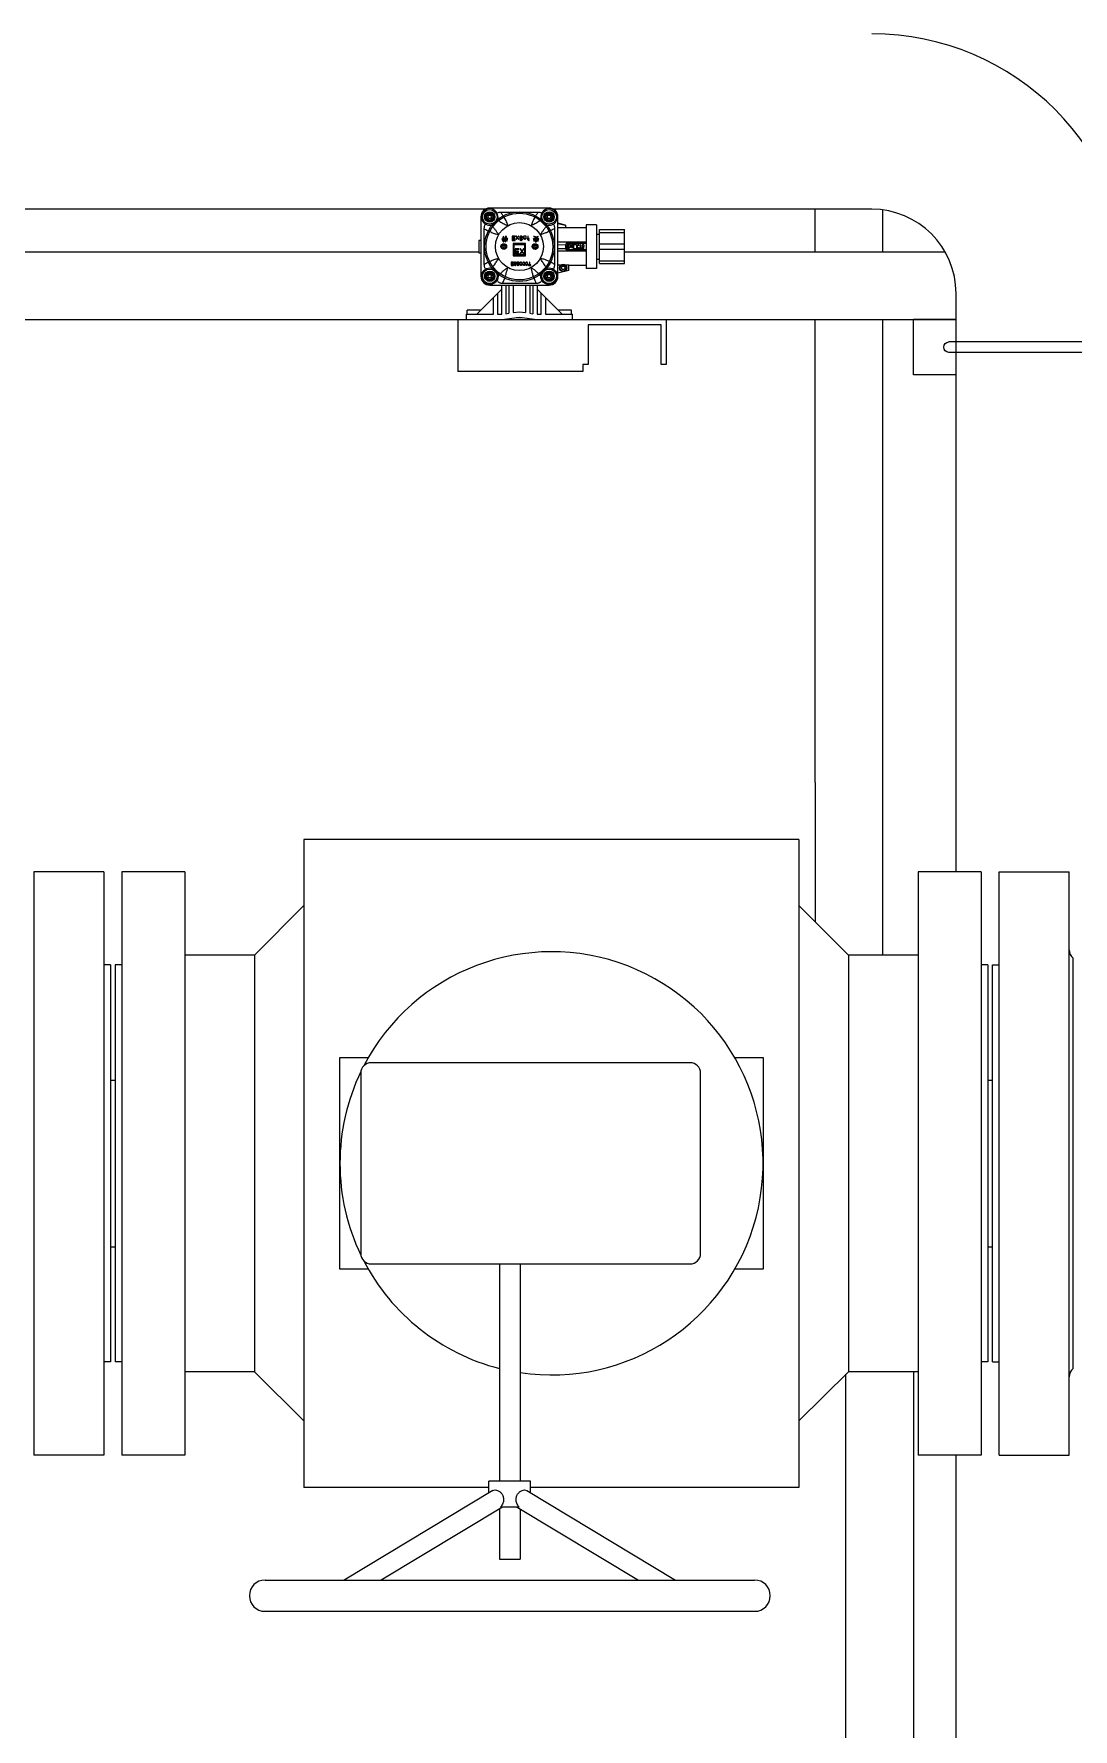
# Model space of a CAD drawing. Header units: millimetres. Extents: x 18255 to 228708, y -2217 to 146640.
# Drawn here: x 95868 to 96865, y 90165 to 91792 of the extents above; entities that cross this region are included whole.
import ezdxf

# ---------------------------------------------------------------- set-up
doc = ezdxf.new("R2010")
doc.units = ezdxf.units.MM
doc.layers.get('0').update_dxf_attribs({"color": 8})
doc.layers.add('设备', color=8, linetype='Continuous')

# ---------------------------------------------------------------- blocks, each defined once
blk = doc.blocks.new('卡座')
at = {"color": 7, "linetype": 'Continuous'}
for p, q in [((322793, 186765.2), (322740, 186765.2)), ((322793, 186765.2), (322793, 186724.3)), ((322761.5, 186731.2), (322761.5, 186549.2)), ((322771.5, 186731.2), (322771.5, 186549.2)), ((322740, 186556), (322740, 186515.2)), ((322793, 186556), (322793, 186515.2))]:
    blk.add_line(p, q, dxfattribs=at)
for centre, start, end in [((322766.5, 186731.2), 0, 180), ((322766.5, 186549.2), 180, 0)]:
    blk.add_arc(centre, 5, start, end, dxfattribs=at)

msp = doc.modelspace()

# ---------------------------------------------------------------- linework, layer by layer
at = {"layer": '设备'}
for p, q in [((96301, 91624.2), (95802.3, 91624.2)), ((96296.7, 91616.8), (96296.7, 91559.8)), ((96303.5, 91616.8), (96304.3, 91618.4)), ((96304.3, 91615.3), (96303.5, 91616.8)), ((96304.3, 91618.4), (96306.1, 91618.4)), ((96306.1, 91615.3), (96304.3, 91615.3)), ((96362.2, 91625.3), (96305.2, 91625.3)), ((96306.1, 91618.4), (96307, 91616.8)), ((96307, 91616.8), (96306.1, 91615.3)), ((96351.6, 91621.1), (96315.8, 91621.1)), ((96360.5, 91616.8), (96361.3, 91618.4)), ((96361.3, 91615.3), (96360.5, 91616.8)), ((96361.3, 91618.4), (96363.1, 91618.4)), ((96363.1, 91615.3), (96361.3, 91615.3)), ((96363.1, 91618.4), (96364, 91616.8)), ((96364, 91616.8), (96363.1, 91615.3)), ((96672, 91624.2), (96366.4, 91624.2)), ((96370.7, 91559.8), (96370.7, 91616.8)), ((96617.7, 91583.3), (96617.7, 91624.2)), ((96682.7, 91583.3), (96682.7, 91623.5)), ((96299.7, 91605.7), (96299.7, 91571.2)), ((96318.1, 91598.2), (96318, 91598.1)), ((96318, 91598.1), (96318.1, 91596.1)), ((96318.5, 91598), (96318.1, 91598.2)), ((96318.6, 91595.9), (96318.5, 91598)), ((96319.7, 91596.9), (96319.6, 91596.6)), ((96319.8, 91597.3), (96319.7, 91597.1)), ((96319.7, 91597.1), (96319.7, 91596.9)), ((96320, 91597.3), (96319.8, 91597.3)), ((96320.2, 91597.7), (96320, 91597.6)), ((96320, 91597.6), (96320, 91597.5)), ((96320, 91597.5), (96320.7, 91597.5)), ((96320.1, 91597.1), (96320, 91597.3)), ((96320.3, 91596.9), (96320.1, 91597.1)), ((96320.1, 91596.5), (96320.3, 91596.9)), ((96320.5, 91598), (96320.2, 91597.7)), ((96320.6, 91598.1), (96320.5, 91598)), ((96320.7, 91598.2), (96320.6, 91598.1)), ((96321.2, 91598), (96320.7, 91598.2)), ((96320.7, 91597.5), (96320.8, 91597.4)), ((96320.8, 91597.4), (96320.8, 91596)), ((96321.3, 91597.7), (96321.2, 91598)), ((96321.3, 91596), (96321.3, 91597.7)), ((96326.7, 91598.3), (96326.7, 91594.3)), ((96329.7, 91598.3), (96326.7, 91598.3)), ((96327.2, 91596.5), (96327.2, 91597.8)), ((96327.2, 91597.8), (96329.7, 91597.8)), ((96329.7, 91597.8), (96329.7, 91598.3)), ((96330.4, 91598.3), (96331.5, 91597)), ((96330.9, 91598.3), (96330.4, 91598.3)), ((96331.5, 91597), (96330.4, 91595.6)), ((96331.8, 91597.2), (96330.9, 91598.3)), ((96332.7, 91598.3), (96331.8, 91597.2)), ((96332, 91597), (96333.2, 91598.3)), ((96333.2, 91595.6), (96332, 91597)), ((96333.2, 91598.3), (96332.7, 91598.3)), ((96334, 91597.6), (96333.9, 91597.2)), ((96333.9, 91597.2), (96334.4, 91597.2)), ((96334.2, 91598), (96334, 91597.6)), ((96334.6, 91598.2), (96334.2, 91598)), ((96334.4, 91597.2), (96334.5, 91597.5)), ((96334.5, 91597.5), (96334.7, 91597.7)), ((96335, 91598.3), (96334.6, 91598.2)), ((96334.7, 91597.7), (96335, 91597.8)), ((96335.7, 91598.3), (96335, 91598.3)), ((96335, 91597.8), (96335.7, 91597.8)), ((96336.1, 91598.2), (96335.7, 91598.3)), ((96335.7, 91597.8), (96336, 91597.7)), ((96336, 91597.7), (96336.3, 91597.6)), ((96336.5, 91598.1), (96336.1, 91598.2)), ((96336.3, 91597.6), (96336.5, 91597.3)), ((96336.5, 91597.1), (96336.3, 91596.8)), ((96336.8, 91597.7), (96336.5, 91598.1)), ((96336.5, 91597.3), (96336.5, 91597.1)), ((96337, 91597.4), (96336.8, 91597.7)), ((96336.8, 91596.6), (96337, 91597)), ((96337, 91597), (96337, 91597.4)), ((96337.7, 91597.9), (96337.6, 91597.6)), ((96337.6, 91597.6), (96337.6, 91597.3)), ((96337.6, 91597.3), (96337.8, 91597)), ((96338, 91598.2), (96337.7, 91597.9)), ((96337.8, 91597), (96338, 91596.8)), ((96338.1, 91598.2), (96338, 91598.2)), ((96338.5, 91598.3), (96338.1, 91598.2)), ((96339, 91598.3), (96338.5, 91598.3)), ((96339.4, 91598.2), (96339, 91598.3)), ((96339.6, 91598.1), (96339.4, 91598.2)), ((96339.7, 91597.9), (96339.6, 91598.1)), ((96339.8, 91598.2), (96339.7, 91597.9)), ((96339.9, 91598.3), (96339.8, 91598.2)), ((96340.3, 91598.3), (96339.9, 91598.3)), ((96340.1, 91597.7), (96340.2, 91598.1)), ((96340.1, 91596.3), (96340.1, 91597.7)), ((96340.2, 91598.1), (96340.3, 91598.3)), ((96341.8, 91598.3), (96341.8, 91596)), ((96342.2, 91598.3), (96341.8, 91598.3)), ((96342.2, 91596), (96342.2, 91598.3)), ((96347.4, 91598.1), (96347.3, 91598)), ((96347.3, 91598), (96347.5, 91598)), ((96348.3, 91598), (96347.4, 91598.1)), ((96347.5, 91598), (96347.9, 91597.9)), ((96347.9, 91597.9), (96348.4, 91597.6)), ((96349, 91597.8), (96348.3, 91598)), ((96348.4, 91597.6), (96348.9, 91597.4)), ((96349.4, 91597), (96348.6, 91596.7)), ((96348.9, 91597.4), (96349.4, 91597)), ((96349.5, 91597.5), (96349, 91597.8)), ((96349.9, 91597.2), (96349.5, 91597.5)), ((96350.8, 91597.7), (96349.9, 91597.2)), ((96350.2, 91596.8), (96351.1, 91597.2)), ((96351.4, 91598), (96350.8, 91597.7)), ((96351.1, 91597.2), (96351.4, 91597.4)), ((96351.5, 91598), (96351.4, 91598)), ((96351.4, 91597.4), (96351.6, 91597.6)), ((96351.6, 91598), (96351.5, 91598)), ((96351.6, 91597.6), (96351.6, 91598)), ((96367.7, 91571.2), (96367.7, 91605.7)), ((96378.1, 91608.8), (96370.7, 91610.7)), ((96370.7, 91610.6), (96378.1, 91608.8)), ((96378.1, 91606.3), (96370.7, 91606.3)), ((96378.1, 91608.8), (96378.1, 91606.3)), ((96397.7, 91606.3), (96378.1, 91606.3)), ((96397.7, 91609.3), (96397.7, 91567.3)), ((96407.7, 91609.3), (96397.7, 91609.3)), ((96407.7, 91609.3), (96407.7, 91567.3)), ((96407.7, 91600.3), (96410.7, 91600.3)), ((96410.7, 91572), (96410.7, 91604.6)), ((96410.7, 91604.6), (96434.7, 91604.6)), ((96410.7, 91602), (96434.7, 91602)), ((96434.7, 91572), (96434.7, 91604.6)), ((95843.5, 91583.3), (96294.7, 91583.3)), ((96294.7, 91594.3), (96294.7, 91582.3)), ((96296.7, 91594.3), (96294.7, 91594.3)), ((96294.7, 91582.3), (96296.7, 91582.3)), ((96317.4, 91596.6), (96317, 91596.1)), ((96317, 91596.1), (96318.1, 91595.8)), ((96317.1, 91595.7), (96317, 91595.6)), ((96317, 91595.6), (96317.4, 91594.2)), ((96317.6, 91594.6), (96317.1, 91595.7)), ((96318.1, 91596.1), (96317.4, 91596.6)), ((96317.4, 91594.2), (96317.5, 91593.5)), ((96317.5, 91593.5), (96317.9, 91593.7)), ((96317.5, 91588.3), (96318.1, 91589.4)), ((96318.1, 91587.3), (96317.5, 91588.3)), ((96318.1, 91594.6), (96317.6, 91594.6)), ((96317.8, 91593.9), (96317.6, 91594.4)), ((96317.6, 91594.4), (96318.1, 91594.4)), ((96317.9, 91593.8), (96317.8, 91593.9)), ((96317.9, 91593.7), (96317.9, 91593.8)), ((96318.1, 91595.8), (96318.1, 91594.6)), ((96318.1, 91594.4), (96318.1, 91592.8)), ((96318.1, 91592.8), (96318.8, 91593)), ((96318.1, 91589.4), (96319.3, 91589.4)), ((96319.3, 91587.3), (96318.1, 91587.3)), ((96319.2, 91595.4), (96318.6, 91595.9)), ((96318.6, 91595.5), (96319.1, 91595.3)), ((96318.6, 91594.6), (96318.6, 91595.5)), ((96319.3, 91594.6), (96318.6, 91594.6)), ((96318.6, 91593.4), (96318.6, 91594.4)), ((96318.6, 91594.4), (96318.8, 91594.4)), ((96318.8, 91593.1), (96318.6, 91593.4)), ((96318.9, 91595.1), (96318.8, 91594.8)), ((96318.8, 91594.8), (96320.1, 91594.8)), ((96318.8, 91594.4), (96319, 91594.1)), ((96318.8, 91593), (96318.8, 91593.1)), ((96319, 91596), (96318.9, 91595.8)), ((96318.9, 91595.8), (96320.8, 91595.8)), ((96320.9, 91595.1), (96318.9, 91595.1)), ((96320.8, 91596), (96319, 91596)), ((96319, 91594.1), (96319.3, 91594.5)), ((96319.1, 91595.3), (96319.2, 91595.3)), ((96319.2, 91594), (96319.1, 91593.8)), ((96319.1, 91593.8), (96320.1, 91593.8)), ((96319.2, 91595.3), (96319.2, 91595.4)), ((96320.1, 91594), (96319.2, 91594)), ((96319.6, 91596.6), (96319.3, 91596.3)), ((96319.3, 91596.3), (96319.3, 91596.2)), ((96319.3, 91596.2), (96319.4, 91596.1)), ((96319.3, 91594.5), (96319.3, 91594.6)), ((96319.3, 91589.4), (96320, 91588.3)), ((96320, 91588.3), (96319.3, 91587.3)), ((96319.4, 91596.1), (96320.1, 91596.5)), ((96320.1, 91594.8), (96320.1, 91594)), ((96320.1, 91593.8), (96320.1, 91592.8)), ((96320.1, 91592.8), (96320.8, 91593.1)), ((96320.6, 91594), (96320.6, 91594.8)), ((96320.6, 91594.8), (96321.6, 91594.8)), ((96321.9, 91594), (96320.6, 91594)), ((96320.6, 91593.3), (96320.6, 91593.8)), ((96320.6, 91593.8), (96321.3, 91593.8)), ((96320.8, 91593.1), (96320.6, 91593.3)), ((96320.8, 91595.8), (96320.9, 91595.1)), ((96321, 91595.1), (96321.4, 91595.3)), ((96322.3, 91595.1), (96321, 91595.1)), ((96322.4, 91596), (96321.3, 91596)), ((96321.3, 91595.5), (96321.3, 91595.8)), ((96321.3, 91595.8), (96321.6, 91595.8)), ((96321.4, 91595.4), (96321.3, 91595.5)), ((96321.3, 91593.8), (96321.6, 91593.4)), ((96321.4, 91595.3), (96321.4, 91595.4)), ((96321.6, 91595.8), (96321.9, 91595.4)), ((96321.6, 91594.8), (96321.8, 91594.4)), ((96321.6, 91593.4), (96321.7, 91593.4)), ((96321.7, 91593.4), (96322, 91593.9)), ((96321.8, 91594.4), (96321.9, 91594.4)), ((96321.9, 91595.4), (96322, 91595.4)), ((96321.9, 91594.4), (96322.4, 91594.9)), ((96322, 91593.9), (96321.9, 91594)), ((96322, 91595.4), (96322.5, 91595.9)), ((96322.4, 91594.9), (96322.3, 91595.1)), ((96322.5, 91595.9), (96322.4, 91596)), ((96326.7, 91594.3), (96329.7, 91594.3)), ((96329.4, 91596.5), (96327.2, 91596.5)), ((96327.2, 91594.8), (96327.2, 91596)), ((96327.2, 91596), (96329.4, 91596)), ((96329.7, 91594.8), (96327.2, 91594.8)), ((96327.7, 91591.3), (96327.7, 91579.3)), ((96339.7, 91591.3), (96327.7, 91591.3)), ((96328.7, 91580.3), (96328.7, 91590.3)), ((96328.7, 91590.3), (96338.7, 91590.3)), ((96329.4, 91596), (96329.4, 91596.5)), ((96329.5, 91586.3), (96329.5, 91581.3)), ((96333.3, 91586.3), (96329.5, 91586.3)), ((96329.5, 91581.3), (96333.3, 91581.3)), ((96329.7, 91594.3), (96329.7, 91594.8)), ((96330.1, 91584), (96330.1, 91585.7)), ((96330.1, 91585.7), (96333.3, 91585.7)), ((96332.8, 91584), (96330.1, 91584)), ((96330.1, 91582), (96330.1, 91583.4)), ((96330.1, 91583.4), (96332.8, 91583.4)), ((96333.3, 91582), (96330.1, 91582)), ((96330.4, 91595.6), (96330.9, 91595.6)), ((96330.9, 91595.6), (96331.8, 91596.7)), ((96331.8, 91596.7), (96332.7, 91595.6)), ((96332.7, 91595.6), (96333.2, 91595.6)), ((96332.8, 91583.4), (96332.8, 91584)), ((96333.3, 91585.7), (96333.3, 91586.3)), ((96333.3, 91581.3), (96333.3, 91582)), ((96334.2, 91596), (96334.1, 91595.6)), ((96334.1, 91595.6), (96334.1, 91595.3)), ((96334.1, 91595.3), (96334.2, 91594.9)), ((96334.1, 91586.3), (96335.9, 91583.8)), ((96334.7, 91586.3), (96334.1, 91586.3)), ((96335.9, 91583.8), (96334.1, 91581.3)), ((96334.1, 91581.3), (96334.7, 91581.3)), ((96334.5, 91596.3), (96334.2, 91596)), ((96334.2, 91594.9), (96334.5, 91594.6)), ((96334.9, 91596.5), (96334.5, 91596.3)), ((96334.5, 91594.6), (96334.9, 91594.4)), ((96334.6, 91595.5), (96334.7, 91595.8)), ((96334.6, 91595.4), (96334.6, 91595.5)), ((96334.7, 91595.1), (96334.6, 91595.4)), ((96334.7, 91595.8), (96335, 91596)), ((96335, 91594.9), (96334.7, 91595.1)), ((96336.2, 91584.3), (96334.7, 91586.3)), ((96334.7, 91581.3), (96336.2, 91583.4)), ((96335.2, 91596.5), (96334.9, 91596.5)), ((96334.9, 91594.4), (96335.2, 91594.3)), ((96335, 91596), (96335.2, 91596)), ((96335.2, 91594.8), (96335, 91594.9)), ((96335.7, 91596.5), (96335.2, 91596.5)), ((96335.2, 91596), (96335.7, 91596)), ((96335.7, 91594.8), (96335.2, 91594.8)), ((96335.2, 91594.3), (96335.6, 91594.3)), ((96335.6, 91594.3), (96336, 91594.4)), ((96336, 91596.6), (96335.7, 91596.5)), ((96335.7, 91596), (96336.1, 91596.1)), ((96336, 91594.9), (96335.7, 91594.8)), ((96336.3, 91596.8), (96336, 91596.6)), ((96336.1, 91595.1), (96336, 91594.9)), ((96336, 91594.4), (96336.4, 91594.7)), ((96336.1, 91596.1), (96336.5, 91596.3)), ((96336.2, 91595.3), (96336.1, 91595.1)), ((96336.7, 91595.3), (96336.2, 91595.3)), ((96337.6, 91586.3), (96336.2, 91584.3)), ((96336.2, 91583.4), (96337.6, 91581.3)), ((96336.4, 91594.7), (96336.6, 91595)), ((96336.5, 91596.3), (96336.8, 91596.6)), ((96336.5, 91583.8), (96338.3, 91586.3)), ((96338.3, 91581.3), (96336.5, 91583.8)), ((96336.6, 91595), (96336.7, 91595.3)), ((96337.6, 91596.3), (96337.6, 91596.1)), ((96338, 91596.3), (96337.6, 91596.3)), ((96337.6, 91596.1), (96337.7, 91596)), ((96338.3, 91586.3), (96337.6, 91586.3)), ((96337.6, 91581.3), (96338.3, 91581.3)), ((96337.7, 91596), (96337.9, 91595.8)), ((96337.9, 91595.8), (96338, 91595.7)), ((96338, 91596.8), (96338.3, 91596.6)), ((96338.1, 91596.1), (96338, 91596.3)), ((96338, 91595.7), (96338.6, 91595.6)), ((96338.3, 91596), (96338.1, 91596.1)), ((96338.3, 91596.6), (96338.8, 91596.5)), ((96338.6, 91596), (96338.3, 91596)), ((96339.1, 91596), (96338.6, 91596)), ((96338.6, 91595.6), (96339.1, 91595.6)), ((96338.7, 91590.3), (96338.7, 91580.3)), ((96338.8, 91596.5), (96339.7, 91596.5)), ((96339.5, 91596), (96339.1, 91596)), ((96339.1, 91595.6), (96339.6, 91595.7)), ((96339.6, 91596.1), (96339.5, 91596)), ((96339.7, 91596.3), (96339.6, 91596.1)), ((96339.6, 91595.7), (96339.9, 91595.9)), ((96339.7, 91596.5), (96339.7, 91596.3)), ((96339.7, 91579.3), (96339.7, 91591.3)), ((96339.9, 91595.9), (96340, 91596)), ((96340, 91596), (96340.1, 91596.3)), ((96341, 91596), (96341, 91595.6)), ((96341.8, 91596), (96341, 91596)), ((96341, 91595.6), (96341.8, 91595.6)), ((96341.8, 91595.6), (96341.8, 91595.1)), ((96341.8, 91595.1), (96341.9, 91594.8)), ((96341.9, 91594.8), (96342, 91594.6)), ((96342, 91594.6), (96342.4, 91594.4)), ((96343, 91596), (96342.2, 91596)), ((96342.2, 91595.2), (96342.2, 91595.6)), ((96342.2, 91595.6), (96343, 91595.6)), ((96342.3, 91594.9), (96342.2, 91595.2)), ((96342.5, 91594.8), (96342.3, 91594.9)), ((96342.4, 91594.4), (96342.8, 91594.3)), ((96342.6, 91594.7), (96342.5, 91594.8)), ((96343.1, 91594.6), (96342.6, 91594.7)), ((96342.8, 91594.3), (96343.1, 91594.3)), ((96343, 91595.6), (96343, 91596)), ((96343.1, 91594.3), (96343.1, 91594.6)), ((96347.1, 91595.7), (96347, 91595.4)), ((96347, 91595.4), (96348.9, 91595.4)), ((96348.8, 91595.7), (96347.1, 91595.7)), ((96347.5, 91594.8), (96347.3, 91594.6)), ((96347.3, 91594.6), (96347.3, 91594.4)), ((96347.3, 91594.4), (96347.4, 91594.3)), ((96347.4, 91594.3), (96347.6, 91594.2)), ((96347.8, 91594.8), (96347.5, 91594.8)), ((96347.5, 91588.3), (96348.1, 91589.4)), ((96348.1, 91587.3), (96347.5, 91588.3)), ((96347.6, 91594.2), (96347.6, 91594)), ((96347.6, 91594), (96347.7, 91594)), ((96347.7, 91594), (96347.7, 91593.7)), ((96347.7, 91593.7), (96347.8, 91593.5)), ((96347.9, 91594.7), (96347.8, 91594.8)), ((96347.8, 91593.5), (96347.8, 91593.4)), ((96347.8, 91593.4), (96347.9, 91593.4)), ((96348, 91594.4), (96347.9, 91594.7)), ((96347.9, 91593.4), (96348, 91593.7)), ((96348.1, 91594.2), (96348, 91594.4)), ((96348, 91593.7), (96349.6, 91593.7)), ((96348.1, 91594), (96348.1, 91594.2)), ((96351.4, 91594), (96348.1, 91594)), ((96348.1, 91589.4), (96349.3, 91589.4)), ((96349.3, 91587.3), (96348.1, 91587.3)), ((96348.3, 91596.7), (96348.3, 91596.6)), ((96348.6, 91596.7), (96348.3, 91596.7)), ((96348.3, 91596.6), (96348.8, 91595.7)), ((96348.9, 91595.4), (96349.4, 91594.1)), ((96349.3, 91592.8), (96349.2, 91592.7)), ((96349.2, 91592.7), (96349.3, 91592.7)), ((96349.7, 91594.7), (96349.3, 91595.4)), ((96349.3, 91595.4), (96351.5, 91595.4)), ((96349.4, 91593.1), (96349.3, 91592.8)), ((96349.3, 91592.7), (96349.7, 91592.9)), ((96349.3, 91589.4), (96350, 91588.3)), ((96350, 91588.3), (96349.3, 91587.3)), ((96349.4, 91594.1), (96350, 91594.4)), ((96349.5, 91593.3), (96349.4, 91593.1)), ((96349.6, 91593.7), (96349.5, 91593.5)), ((96349.5, 91593.5), (96349.5, 91593.3)), ((96350, 91594.4), (96349.7, 91594.7)), ((96350, 91593.4), (96349.7, 91593.7)), ((96349.7, 91593.7), (96351.4, 91593.7)), ((96349.7, 91592.9), (96349.9, 91593)), ((96349.9, 91593), (96350, 91593.2)), ((96350, 91593.2), (96350, 91593.4)), ((96350.8, 91595.7), (96350.2, 91596.8)), ((96352.2, 91595.7), (96350.8, 91595.7)), ((96351.1, 91594.5), (96351.4, 91594)), ((96351.3, 91594.5), (96351.1, 91594.5)), ((96351.5, 91594.2), (96351.3, 91594.5)), ((96351.4, 91593.7), (96351.6, 91593.5)), ((96351.5, 91595.4), (96351.7, 91595)), ((96351.8, 91594.1), (96351.5, 91594.2)), ((96351.6, 91593.5), (96352.1, 91594)), ((96351.6, 91593.5), (96351.6, 91593.5)), ((96351.7, 91595), (96351.8, 91595)), ((96351.8, 91595), (96352.3, 91595.5)), ((96352, 91594), (96351.8, 91594.1)), ((96352.1, 91594), (96352, 91594)), ((96352.3, 91595.5), (96352.2, 91595.7)), ((96370.7, 91592.8), (96397.7, 91592.8)), ((96370.7, 91590.3), (96378.1, 91590.1)), ((96370.7, 91586.4), (96378.1, 91586.5)), ((96397.7, 91583.8), (96370.7, 91583.8)), ((96378.1, 91590.1), (96378.1, 91586.5)), ((96378.7, 91585.3), (96378.7, 91591.3)), ((96397.7, 91591.3), (96378.7, 91591.3)), ((96397.7, 91585.3), (96378.7, 91585.3)), ((96379.7, 91590.3), (96379.7, 91586.3)), ((96381.5, 91590.3), (96379.7, 91590.3)), ((96379.7, 91586.3), (96381.5, 91586.3)), ((96380, 91588.5), (96380, 91589.8)), ((96380, 91589.8), (96381.5, 91589.8)), ((96381.3, 91588.5), (96380, 91588.5)), ((96380, 91586.8), (96380, 91588)), ((96380, 91588), (96381.3, 91588)), ((96381.5, 91586.8), (96380, 91586.8)), ((96381.3, 91588), (96381.3, 91588.5)), ((96381.5, 91589.8), (96381.5, 91590.3)), ((96381.5, 91586.3), (96381.5, 91586.8)), ((96381.9, 91590.3), (96382.6, 91589)), ((96382.2, 91590.3), (96381.9, 91590.3)), ((96382.6, 91589), (96381.9, 91587.6)), ((96381.9, 91587.6), (96382.2, 91587.6)), ((96382.8, 91589.2), (96382.2, 91590.3)), ((96382.2, 91587.6), (96382.8, 91588.7)), ((96383.3, 91590.3), (96382.8, 91589.2)), ((96382.8, 91588.7), (96383.3, 91587.6)), ((96382.9, 91589), (96383.6, 91590.3)), ((96383.6, 91587.6), (96382.9, 91589)), ((96383.6, 91590.3), (96383.3, 91590.3)), ((96383.3, 91587.6), (96383.6, 91587.6)), ((96384.1, 91589.7), (96384, 91589.3)), ((96384, 91589.3), (96384, 91588.6)), ((96384, 91588.6), (96384.1, 91588.3)), ((96384.3, 91590.1), (96384.1, 91589.8)), ((96384.1, 91589.8), (96384.1, 91589.7)), ((96384.1, 91588.3), (96384.1, 91588.1)), ((96384.1, 91588.1), (96384.3, 91587.9)), ((96384.4, 91590.2), (96384.3, 91590.1)), ((96384.3, 91589.2), (96384.4, 91589.7)), ((96384.3, 91588.7), (96384.3, 91589.2)), ((96384.3, 91588.5), (96384.3, 91588.7)), ((96384.4, 91588.2), (96384.3, 91588.5)), ((96384.3, 91587.9), (96384.4, 91587.7)), ((96384.6, 91590.3), (96384.4, 91590.2)), ((96384.4, 91589.7), (96384.5, 91589.8)), ((96384.6, 91588), (96384.4, 91588.2)), ((96384.4, 91587.7), (96384.6, 91587.6)), ((96384.5, 91589.8), (96384.7, 91589.9)), ((96384.9, 91590.3), (96384.6, 91590.3)), ((96384.9, 91588), (96384.6, 91588)), ((96384.6, 91587.6), (96384.9, 91587.6)), ((96384.7, 91589.9), (96384.9, 91589.9)), ((96385.1, 91590.2), (96384.9, 91590.3)), ((96384.9, 91589.9), (96385.1, 91589.8)), ((96385.1, 91588.1), (96384.9, 91588)), ((96384.9, 91587.6), (96385.1, 91587.7)), ((96385.2, 91590.2), (96385.1, 91590.2)), ((96385.1, 91589.8), (96385.3, 91589.7)), ((96385.3, 91588.3), (96385.1, 91588.1)), ((96385.1, 91587.7), (96385.2, 91587.8)), ((96385.3, 91590), (96385.2, 91590.2)), ((96385.2, 91587.8), (96385.3, 91588)), ((96385.4, 91589.8), (96385.3, 91590)), ((96385.3, 91589.7), (96385.4, 91589.4)), ((96385.4, 91588.5), (96385.3, 91588.3)), ((96385.3, 91588), (96385.4, 91588.1)), ((96385.4, 91590.3), (96385.4, 91589.8)), ((96385.6, 91590.3), (96385.4, 91590.3)), ((96385.4, 91589.4), (96385.4, 91588.5)), ((96385.4, 91588.1), (96385.4, 91586.3)), ((96385.4, 91586.3), (96385.6, 91586.3)), ((96385.6, 91586.3), (96385.6, 91590.3)), ((96386, 91586.2), (96386, 91590.3)), ((96386, 91590.3), (96388.5, 91590.3)), ((96388.5, 91586.2), (96386, 91586.2)), ((96388.5, 91590.3), (96388.5, 91586.2)), ((96389.4, 91589.4), (96389.3, 91589)), ((96389.3, 91589), (96389.3, 91587.7)), ((96389.3, 91587.7), (96389.4, 91587.3)), ((96389.5, 91589.7), (96389.4, 91589.4)), ((96389.4, 91587.3), (96389.5, 91586.9)), ((96389.7, 91590.1), (96389.5, 91589.7)), ((96389.5, 91586.9), (96389.7, 91586.6)), ((96389.6, 91589), (96389.7, 91589.3)), ((96389.6, 91587.7), (96389.6, 91589)), ((96389.7, 91587.4), (96389.6, 91587.7)), ((96389.9, 91590.2), (96389.7, 91590.1)), ((96389.7, 91589.3), (96389.8, 91589.6)), ((96389.8, 91587.1), (96389.7, 91587.4)), ((96389.7, 91586.6), (96389.9, 91586.4)), ((96389.8, 91589.6), (96389.9, 91589.7)), ((96389.9, 91586.9), (96389.8, 91587.1)), ((96390.1, 91590.3), (96389.9, 91590.2)), ((96389.9, 91589.7), (96390.1, 91589.8)), ((96390.1, 91586.8), (96389.9, 91586.9)), ((96389.9, 91586.4), (96390.1, 91586.3)), ((96390.6, 91590.3), (96390.1, 91590.3)), ((96390.1, 91589.8), (96390.6, 91589.8)), ((96390.6, 91586.8), (96390.1, 91586.8)), ((96390.1, 91586.3), (96390.6, 91586.3)), ((96390.8, 91590.2), (96390.6, 91590.3)), ((96390.6, 91589.8), (96390.8, 91589.7)), ((96390.8, 91586.9), (96390.6, 91586.8)), ((96390.6, 91586.3), (96390.8, 91586.4)), ((96391, 91590.1), (96390.8, 91590.2)), ((96390.8, 91589.7), (96390.9, 91589.6)), ((96390.9, 91587.1), (96390.8, 91586.9)), ((96390.8, 91586.4), (96391, 91586.6)), ((96390.9, 91589.6), (96391, 91589.3)), ((96391, 91587.4), (96390.9, 91587.1)), ((96391.2, 91589.7), (96391, 91590.1)), ((96391, 91589.3), (96391.3, 91589.3)), ((96391.3, 91587.4), (96391, 91587.4)), ((96391, 91586.6), (96391.2, 91586.9)), ((96391.3, 91589.3), (96391.2, 91589.7)), ((96391.2, 91586.9), (96391.3, 91587.4)), ((96391.7, 91586.8), (96391.7, 91586.3)), ((96392.5, 91586.8), (96391.7, 91586.8)), ((96391.7, 91586.3), (96393.6, 91586.3)), ((96392.5, 91590.3), (96392.5, 91586.8)), ((96392.8, 91590.3), (96392.5, 91590.3)), ((96392.8, 91586.8), (96392.8, 91590.3)), ((96393.6, 91586.8), (96392.8, 91586.8)), ((96393.6, 91586.3), (96393.6, 91586.8)), ((96394.1, 91589.7), (96394, 91589.2)), ((96394, 91589.2), (96394, 91588.6)), ((96394, 91588.6), (96394, 91588)), ((96394, 91588), (96394, 91587.4)), ((96394, 91587.4), (96394.1, 91587)), ((96394.3, 91590), (96394.1, 91589.7)), ((96394.1, 91587), (96394.3, 91586.7)), ((96394.2, 91588.2), (96394.5, 91587.9)), ((96394.2, 91588), (96394.2, 91588.2)), ((96394.3, 91587.5), (96394.2, 91588)), ((96394.5, 91590.2), (96394.3, 91590)), ((96394.3, 91589.4), (96394.4, 91589.7)), ((96394.3, 91589.1), (96394.3, 91589.4)), ((96394.3, 91588.9), (96394.3, 91589.1)), ((96394.3, 91588.6), (96394.3, 91588.9)), ((96394.4, 91588.5), (96394.3, 91588.6)), ((96394.3, 91587.3), (96394.3, 91587.5)), ((96394.4, 91587), (96394.3, 91587.3)), ((96394.3, 91586.7), (96394.5, 91586.4)), ((96394.4, 91589.7), (96394.6, 91589.8)), ((96394.6, 91588.3), (96394.4, 91588.5)), ((96394.6, 91586.8), (96394.4, 91587)), ((96394.8, 91590.3), (96394.5, 91590.2)), ((96394.5, 91587.9), (96394.8, 91587.8)), ((96394.5, 91586.4), (96394.8, 91586.3)), ((96394.6, 91589.8), (96394.7, 91589.9)), ((96394.7, 91588.2), (96394.6, 91588.3)), ((96394.7, 91586.8), (96394.6, 91586.8)), ((96394.7, 91589.9), (96395.1, 91589.9)), ((96395.1, 91588.2), (96394.7, 91588.2)), ((96395, 91586.8), (96394.7, 91586.8)), ((96395, 91590.3), (96394.8, 91590.3)), ((96394.8, 91587.8), (96395, 91587.8)), ((96394.8, 91586.3), (96395, 91586.3)), ((96395.3, 91590.2), (96395, 91590.3)), ((96395, 91587.8), (96395.3, 91587.9)), ((96395.2, 91586.8), (96395, 91586.8)), ((96395, 91586.3), (96395.2, 91586.4)), ((96395.1, 91589.9), (96395.2, 91589.8)), ((96395.2, 91588.3), (96395.1, 91588.2)), ((96395.2, 91589.8), (96395.4, 91589.7)), ((96395.4, 91588.5), (96395.2, 91588.3)), ((96395.3, 91587), (96395.2, 91586.8)), ((96395.2, 91586.4), (96395.5, 91586.7)), ((96395.5, 91590), (96395.3, 91590.2)), ((96395.3, 91587.9), (96395.5, 91588.1)), ((96395.4, 91587.3), (96395.3, 91587)), ((96395.4, 91589.7), (96395.5, 91589.4)), ((96395.5, 91588.6), (96395.4, 91588.5)), ((96395.7, 91587.3), (96395.4, 91587.3)), ((96395.7, 91589.7), (96395.5, 91590)), ((96395.5, 91589.4), (96395.5, 91589.1)), ((96395.5, 91589.1), (96395.5, 91588.9)), ((96395.5, 91588.9), (96395.5, 91588.6)), ((96395.5, 91588.1), (96395.7, 91588.4)), ((96395.5, 91586.7), (96395.6, 91587)), ((96395.6, 91587), (96395.7, 91587.3)), ((96395.8, 91589.2), (96395.7, 91589.7)), ((96395.7, 91588.4), (96395.8, 91588.8)), ((96395.8, 91588.8), (96395.8, 91589.2)), ((96410.7, 91590.9), (96434.7, 91590.9)), ((96410.7, 91585.7), (96434.7, 91585.7)), ((96434.7, 91583.3), (96742.3, 91583.3)), ((96325.7, 91573.3), (96325.7, 91570.3)), ((96328, 91573.3), (96325.7, 91573.3)), ((96325.7, 91570.3), (96328, 91570.3)), ((96326.1, 91571.9), (96326.1, 91573)), ((96326.1, 91573), (96328, 91573)), ((96327.7, 91571.9), (96326.1, 91571.9)), ((96326.1, 91570.7), (96326.1, 91571.5)), ((96326.1, 91571.5), (96327.7, 91571.5)), ((96328, 91570.7), (96326.1, 91570.7)), ((96327.7, 91579.3), (96339.7, 91579.3)), ((96327.7, 91571.5), (96327.7, 91571.9)), ((96328, 91573), (96328, 91573.3)), ((96328, 91570.3), (96328, 91570.7)), ((96328.7, 91573.1), (96328.5, 91572.8)), ((96328.5, 91572.8), (96328.5, 91572.5)), ((96328.5, 91572.5), (96328.8, 91572.5)), ((96328.7, 91571.5), (96328.6, 91571.3)), ((96328.6, 91571.3), (96328.6, 91571)), ((96328.6, 91571), (96328.7, 91570.8)), ((96338.7, 91580.3), (96328.7, 91580.3)), ((96329, 91573.3), (96328.7, 91573.1)), ((96329, 91571.8), (96328.7, 91571.5)), ((96328.7, 91570.8), (96329, 91570.5)), ((96328.8, 91572.5), (96328.9, 91572.7)), ((96328.9, 91572.7), (96329.1, 91572.9)), ((96329.3, 91573.3), (96329, 91573.3)), ((96329.2, 91571.9), (96329, 91571.8)), ((96329, 91571.2), (96329.1, 91571.4)), ((96329, 91571.1), (96329, 91571.2)), ((96329.1, 91570.9), (96329, 91571.1)), ((96329, 91570.5), (96329.2, 91570.4)), ((96329.1, 91572.9), (96329.3, 91573)), ((96329.1, 91571.4), (96329.3, 91571.5)), ((96329.3, 91570.8), (96329.1, 91570.9)), ((96329.5, 91572), (96329.2, 91571.9)), ((96329.2, 91570.4), (96329.5, 91570.3)), ((96329.8, 91573.3), (96329.3, 91573.3)), ((96329.3, 91573), (96329.8, 91573)), ((96329.3, 91571.5), (96329.5, 91571.6)), ((96329.5, 91570.7), (96329.3, 91570.8)), ((96329.8, 91572), (96329.5, 91572)), ((96329.5, 91571.6), (96329.8, 91571.6)), ((96329.8, 91570.7), (96329.5, 91570.7)), ((96329.5, 91570.3), (96329.8, 91570.3)), ((96330.1, 91573.3), (96329.8, 91573.3)), ((96329.8, 91573), (96330.1, 91572.9)), ((96330.1, 91572.1), (96329.8, 91572)), ((96329.8, 91571.6), (96330.1, 91571.7)), ((96330, 91570.8), (96329.8, 91570.7)), ((96329.8, 91570.3), (96330.1, 91570.4)), ((96330.1, 91570.9), (96330, 91570.8)), ((96330.4, 91573.1), (96330.1, 91573.3)), ((96330.1, 91572.9), (96330.3, 91572.8)), ((96330.3, 91572.2), (96330.1, 91572.1)), ((96330.1, 91571.7), (96330.4, 91571.8)), ((96330.2, 91571), (96330.1, 91570.9)), ((96330.1, 91570.4), (96330.3, 91570.6)), ((96330.6, 91571), (96330.2, 91571)), ((96330.3, 91572.8), (96330.4, 91572.6)), ((96330.4, 91572.4), (96330.3, 91572.2)), ((96330.3, 91570.6), (96330.5, 91570.8)), ((96330.6, 91572.9), (96330.4, 91573.1)), ((96330.4, 91572.6), (96330.4, 91572.4)), ((96330.4, 91571.8), (96330.6, 91572.1)), ((96330.5, 91570.8), (96330.6, 91571)), ((96330.8, 91572.6), (96330.6, 91572.9)), ((96330.6, 91572.1), (96330.8, 91572.3)), ((96330.8, 91572.3), (96330.8, 91572.6)), ((96331.3, 91573.3), (96331.3, 91573)), ((96333.5, 91573.3), (96331.3, 91573.3)), ((96331.3, 91573), (96333, 91571.4)), ((96331.3, 91571), (96331.4, 91570.8)), ((96331.6, 91571), (96331.3, 91571)), ((96331.4, 91570.8), (96331.6, 91570.5)), ((96331.8, 91570.8), (96331.6, 91571)), ((96331.6, 91570.5), (96331.9, 91570.4)), ((96333.3, 91571.6), (96331.8, 91573)), ((96331.8, 91573), (96333.5, 91573)), ((96332, 91570.7), (96331.8, 91570.8)), ((96331.9, 91570.4), (96332.3, 91570.3)), ((96332.3, 91570.7), (96332, 91570.7)), ((96332.5, 91570.7), (96332.3, 91570.7)), ((96332.3, 91570.3), (96332.6, 91570.3)), ((96332.8, 91570.7), (96332.5, 91570.7)), ((96332.6, 91570.3), (96333, 91570.4)), ((96333, 91570.8), (96332.8, 91570.7)), ((96333, 91571.4), (96333.1, 91571.2)), ((96333.1, 91571), (96333, 91570.8)), ((96333, 91570.4), (96333.2, 91570.5)), ((96333.1, 91571.2), (96333.1, 91571)), ((96333.2, 91570.5), (96333.5, 91570.8)), ((96333.5, 91571.4), (96333.3, 91571.6)), ((96333.5, 91573), (96333.5, 91573.3)), ((96333.5, 91571.2), (96333.5, 91571.4)), ((96333.5, 91571), (96333.5, 91571.2)), ((96333.5, 91570.8), (96333.5, 91571)), ((96334.1, 91572.4), (96334, 91572.1)), ((96334, 91572.1), (96334, 91571.5)), ((96334, 91571.5), (96334.1, 91571.2)), ((96334.3, 91572.9), (96334.1, 91572.6)), ((96334.1, 91572.6), (96334.1, 91572.4)), ((96334.1, 91571.2), (96334.1, 91571)), ((96334.1, 91571), (96334.3, 91570.8)), ((96334.5, 91573.1), (96334.3, 91572.9)), ((96334.3, 91572.1), (96334.4, 91572.4)), ((96334.3, 91571.6), (96334.3, 91572.1)), ((96334.4, 91571.2), (96334.3, 91571.6)), ((96334.3, 91570.8), (96334.5, 91570.6)), ((96334.4, 91572.4), (96334.6, 91572.8)), ((96334.6, 91570.8), (96334.4, 91571.2)), ((96334.8, 91573.3), (96334.5, 91573.1)), ((96334.5, 91570.6), (96334.8, 91570.4)), ((96334.6, 91572.8), (96334.8, 91573)), ((96334.8, 91570.7), (96334.6, 91570.8)), ((96335.1, 91573.3), (96334.8, 91573.3)), ((96334.8, 91573), (96335.1, 91573)), ((96335.1, 91570.7), (96334.8, 91570.7)), ((96334.8, 91570.4), (96335.1, 91570.3)), ((96335.5, 91573.3), (96335.1, 91573.3)), ((96335.1, 91573), (96335.5, 91573)), ((96335.5, 91570.7), (96335.1, 91570.7)), ((96335.1, 91570.3), (96335.5, 91570.4)), ((96335.8, 91573.1), (96335.5, 91573.3)), ((96335.5, 91573), (96335.6, 91572.8)), ((96335.6, 91570.8), (96335.5, 91570.7)), ((96335.5, 91570.4), (96335.8, 91570.6)), ((96335.6, 91572.8), (96335.9, 91572.4)), ((96335.9, 91571.2), (96335.6, 91570.8)), ((96336, 91572.9), (96335.8, 91573.1)), ((96335.8, 91570.6), (96336, 91570.8)), ((96335.9, 91572.4), (96336, 91572.1)), ((96336, 91571.6), (96335.9, 91571.2)), ((96336.1, 91572.6), (96336, 91572.9)), ((96336, 91572.1), (96336, 91571.6)), ((96336, 91570.8), (96336.1, 91571)), ((96336.2, 91572.4), (96336.1, 91572.6)), ((96336.1, 91571), (96336.2, 91571.2)), ((96336.3, 91572.1), (96336.2, 91572.4)), ((96336.2, 91571.2), (96336.3, 91571.5)), ((96336.3, 91571.5), (96336.3, 91572.1)), ((96336.9, 91572.6), (96336.8, 91572.4)), ((96336.8, 91572.4), (96336.8, 91572.1)), ((96336.8, 91572.1), (96336.8, 91571.5)), ((96336.8, 91571.5), (96336.8, 91571.2)), ((96336.8, 91571.2), (96336.9, 91571)), ((96337, 91572.9), (96336.9, 91572.6)), ((96336.9, 91571), (96337, 91570.8)), ((96337.2, 91573.1), (96337, 91572.9)), ((96337, 91570.8), (96337.2, 91570.6)), ((96337.1, 91572.4), (96337.4, 91572.8)), ((96337.1, 91572.1), (96337.1, 91572.4)), ((96337.1, 91571.6), (96337.1, 91572.1)), ((96337.1, 91571.2), (96337.1, 91571.6)), ((96337.4, 91570.8), (96337.1, 91571.2)), ((96337.5, 91573.3), (96337.2, 91573.1)), ((96337.2, 91570.6), (96337.5, 91570.4)), ((96337.4, 91572.8), (96337.6, 91573)), ((96337.6, 91570.7), (96337.4, 91570.8)), ((96337.9, 91573.3), (96337.5, 91573.3)), ((96337.5, 91570.4), (96337.9, 91570.3)), ((96337.6, 91573), (96337.9, 91573)), ((96337.9, 91570.7), (96337.6, 91570.7)), ((96338.3, 91573.3), (96337.9, 91573.3)), ((96337.9, 91573), (96338.2, 91573)), ((96338.2, 91570.7), (96337.9, 91570.7)), ((96337.9, 91570.3), (96338.3, 91570.4)), ((96338.2, 91573), (96338.4, 91572.8)), ((96338.4, 91570.8), (96338.2, 91570.7)), ((96338.6, 91573.1), (96338.3, 91573.3)), ((96338.3, 91570.4), (96338.6, 91570.6)), ((96338.4, 91572.8), (96338.6, 91572.4)), ((96338.6, 91571.2), (96338.4, 91570.8)), ((96338.8, 91572.9), (96338.6, 91573.1)), ((96338.6, 91572.4), (96338.7, 91572.1)), ((96338.7, 91571.6), (96338.6, 91571.2)), ((96338.6, 91570.6), (96338.8, 91570.8)), ((96338.7, 91572.1), (96338.7, 91571.6)), ((96338.9, 91572.6), (96338.8, 91572.9)), ((96338.8, 91570.8), (96338.9, 91571)), ((96339, 91572.4), (96338.9, 91572.6)), ((96338.9, 91571), (96339, 91571.2)), ((96339, 91572.1), (96339, 91572.4)), ((96339, 91571.5), (96339, 91572.1)), ((96339, 91571.2), (96339, 91571.5)), ((96339.6, 91572.4), (96339.5, 91572.1)), ((96339.5, 91572.1), (96339.5, 91571.5)), ((96339.5, 91571.5), (96339.6, 91571.2)), ((96339.8, 91572.9), (96339.6, 91572.6)), ((96339.6, 91572.6), (96339.6, 91572.4)), ((96339.6, 91571.2), (96339.6, 91571)), ((96339.6, 91571), (96339.8, 91570.8)), ((96340, 91573.1), (96339.8, 91572.9)), ((96339.8, 91572.1), (96339.9, 91572.4)), ((96339.8, 91571.6), (96339.8, 91572.1)), ((96339.9, 91571.2), (96339.8, 91571.6)), ((96339.8, 91570.8), (96340, 91570.6)), ((96339.9, 91572.4), (96340.1, 91572.8)), ((96340.1, 91570.8), (96339.9, 91571.2)), ((96340.3, 91573.3), (96340, 91573.1)), ((96340, 91570.6), (96340.3, 91570.4)), ((96340.1, 91572.8), (96340.3, 91573)), ((96340.3, 91570.7), (96340.1, 91570.8)), ((96340.6, 91573.3), (96340.3, 91573.3)), ((96340.3, 91573), (96340.6, 91573)), ((96340.6, 91570.7), (96340.3, 91570.7)), ((96340.3, 91570.4), (96340.6, 91570.3)), ((96341, 91573.3), (96340.6, 91573.3)), ((96340.6, 91573), (96341, 91573)), ((96341, 91570.7), (96340.6, 91570.7)), ((96340.6, 91570.3), (96341, 91570.4)), ((96341.3, 91573.1), (96341, 91573.3)), ((96341, 91573), (96341.1, 91572.8)), ((96341.1, 91570.8), (96341, 91570.7)), ((96341, 91570.4), (96341.3, 91570.6)), ((96341.1, 91572.8), (96341.4, 91572.4)), ((96341.4, 91571.2), (96341.1, 91570.8)), ((96341.5, 91572.9), (96341.3, 91573.1)), ((96341.3, 91570.6), (96341.5, 91570.8)), ((96341.4, 91572.4), (96341.5, 91572.1)), ((96341.5, 91571.6), (96341.4, 91571.2)), ((96341.6, 91572.6), (96341.5, 91572.9)), ((96341.5, 91572.1), (96341.5, 91571.6)), ((96341.5, 91570.8), (96341.6, 91571)), ((96341.7, 91572.4), (96341.6, 91572.6)), ((96341.6, 91571), (96341.7, 91571.2)), ((96341.8, 91572.1), (96341.7, 91572.4)), ((96341.7, 91571.2), (96341.8, 91571.5)), ((96341.8, 91571.5), (96341.8, 91572.1)), ((96342.3, 91570.7), (96342.3, 91570.3)), ((96343.3, 91570.7), (96342.3, 91570.7)), ((96342.3, 91570.3), (96344.6, 91570.3)), ((96343.3, 91573.3), (96343.3, 91570.7)), ((96343.6, 91573.3), (96343.3, 91573.3)), ((96343.6, 91570.7), (96343.6, 91573.3)), ((96344.6, 91570.7), (96343.6, 91570.7)), ((96344.6, 91570.3), (96344.6, 91570.7)), ((96373.3, 91570.4), (96370.7, 91570.4)), ((96370.7, 91563), (96381.1, 91565.6)), ((96381.1, 91565.5), (96370.7, 91562.9)), ((96374, 91567.8), (96374.8, 91569.4)), ((96374.8, 91566.3), (96374, 91567.8)), ((96374.8, 91569.4), (96376.6, 91569.4)), ((96376.6, 91566.3), (96374.8, 91566.3)), ((96376.6, 91569.4), (96377.5, 91567.8)), ((96377.5, 91567.8), (96376.6, 91566.3)), ((96381.1, 91570.4), (96378.1, 91570.4)), ((96381.1, 91565.5), (96381.1, 91570.4)), ((96397.7, 91570.3), (96381.1, 91570.3)), ((96407.7, 91567.3), (96397.7, 91567.3)), ((96407.7, 91576.3), (96410.7, 91576.3)), ((96410.7, 91574.6), (96434.7, 91574.6)), ((96410.7, 91572), (96434.7, 91572)), ((96303.5, 91559.8), (96304.3, 91561.4)), ((96304.3, 91558.3), (96303.5, 91559.8)), ((96304.3, 91561.4), (96306.1, 91561.4)), ((96306.1, 91558.3), (96304.3, 91558.3)), ((96305.2, 91551.3), (96362.2, 91551.3)), ((96306.1, 91561.4), (96307, 91559.8)), ((96307, 91559.8), (96306.1, 91558.3)), ((96316.7, 91523.4), (96316.7, 91551.3)), ((96317.5, 91553.1), (96349.9, 91553.1)), ((96320.7, 91551.3), (96320.7, 91523.9)), ((96323.7, 91551.3), (96323.7, 91524.4)), ((96327.7, 91551.3), (96327.7, 91524.9)), ((96339.7, 91551.3), (96339.7, 91524.9)), ((96343.7, 91551.3), (96343.7, 91524.4)), ((96346.7, 91551.3), (96346.7, 91523.9)), ((96350.7, 91551.3), (96350.7, 91523.4)), ((96360.5, 91559.8), (96361.3, 91561.4)), ((96361.3, 91558.3), (96360.5, 91559.8)), ((96361.3, 91561.4), (96363.1, 91561.4)), ((96363.1, 91558.3), (96361.3, 91558.3)), ((96363.1, 91561.4), (96364, 91559.8)), ((96364, 91559.8), (96363.1, 91558.3)), ((96292.7, 91523.3), (96316.7, 91547.3)), ((96308.7, 91523.3), (96308.7, 91539.3)), ((96312.7, 91543.3), (96312.7, 91523.3)), ((96374.7, 91523.3), (96350.7, 91547.3)), ((96354.7, 91523.3), (96354.7, 91543.3)), ((96358.7, 91539.3), (96358.7, 91523.3)), ((96752.9, 91255), (96752.9, 91543.3)), ((96752.9, 91543.3), (96752.9, 91543.3)), ((95843.5, 91518.3), (96752.9, 91518.3)), ((96274.7, 91518.3), (96274.7, 91468.3)), ((96282.7, 91523.3), (96282.7, 91518.3)), ((96282.7, 91523.3), (96308.7, 91523.3)), ((96283.7, 91523.3), (96283.7, 91527.3)), ((96296.7, 91527.3), (96283.7, 91527.3)), ((96312.7, 91523.3), (96316.4, 91523.3)), ((96316.4, 91523.3), (96316.7, 91523.4)), ((96316.7, 91518.3), (96333.7, 91520.7)), ((96320.7, 91523.9), (96323.7, 91524.4)), ((96327.7, 91524.9), (96333.7, 91525.8)), ((96330.9, 91520.3), (96336.5, 91520.3)), ((96333.7, 91525.8), (96339.7, 91524.9)), ((96333.7, 91520.7), (96350.7, 91518.3)), ((96343.7, 91524.4), (96346.7, 91523.9)), ((96350.7, 91523.4), (96351.1, 91523.3)), ((96351.1, 91523.3), (96354.7, 91523.3)), ((96358.7, 91523.3), (96384.7, 91523.3)), ((96383.7, 91527.3), (96370.7, 91527.3)), ((96383.7, 91523.3), (96383.7, 91527.3)), ((96384.7, 91518.3), (96384.7, 91523.3)), ((96474.7, 91518.3), (96474.7, 91475.3)), ((96617.7, 91264.2), (96617.7, 91518.3)), ((96682.7, 91264.2), (96682.7, 91518.3)), ((96712, 91465.3), (96712, 91518.3)), ((96399.7, 91513.3), (96399.7, 91475.3)), ((96469.7, 91513.3), (96399.7, 91513.3)), ((96469.7, 91475.3), (96469.7, 91513.3)), ((96394.7, 91468.3), (96274.7, 91468.3)), ((96394.7, 91475.3), (96394.7, 91468.3)), ((96399.7, 91475.3), (96394.7, 91475.3)), ((96474.7, 91475.3), (96469.7, 91475.3)), ((96617.7, 91073.9), (96617.7, 91264.2)), ((96682.7, 90908.3), (96682.7, 91264.2)), ((96752.9, 90988.3), (96752.9, 91255)), ((96617.7, 91073.9), (96617.7, 90940.2)), ((96126.9, 91019.3), (96126.9, 90397.3)), ((96602.1, 91019.3), (96126.9, 91019.3)), ((96602.1, 91019.3), (96602.1, 90397.3)), ((95867.6, 90988.3), (95867.6, 90428.3)), ((95934.6, 90988.3), (95867.6, 90988.3)), ((95934.6, 90988.3), (95934.6, 90428.3)), ((95951.9, 90988.3), (95951.9, 90428.3)), ((96012.5, 90988.3), (95951.9, 90988.3)), ((96012.5, 90988.3), (96012.5, 90428.3)), ((96716.5, 90988.3), (96716.5, 90428.3)), ((96777.1, 90988.3), (96716.5, 90988.3)), ((96777.1, 90988.3), (96777.1, 90428.3)), ((96794.4, 90428.3), (96794.4, 90988.3)), ((96794.4, 90988.3), (96861.4, 90988.3)), ((96861.4, 90428.3), (96861.4, 90988.3)), ((96126.9, 90955.7), (96079.5, 90908.3)), ((96649.5, 90908.3), (96602.1, 90955.7)), ((95941, 90898.8), (95934.6, 90898.8)), ((95941, 90898.8), (95941, 90517.8)), ((95945.5, 90898.8), (95945.5, 90517.8)), ((95951.9, 90898.8), (95945.5, 90898.8)), ((96079.5, 90908.3), (96012.5, 90908.3)), ((96079.5, 90908.3), (96079.5, 90508.3)), ((96649.5, 90908.3), (96649.5, 90508.3)), ((96716.5, 90908.3), (96649.5, 90908.3)), ((96783.5, 90898.8), (96777.1, 90898.8)), ((96783.5, 90898.8), (96783.5, 90517.8)), ((96788, 90517.8), (96788, 90898.8)), ((96788, 90898.8), (96794.4, 90898.8)), ((96865.2, 90511.3), (96865.2, 90905.3)), ((96161.4, 90606.8), (96161.4, 90809.9)), ((96161.4, 90809.9), (96189.3, 90809.9)), ((96497.6, 90804.9), (96191.4, 90804.9)), ((96540, 90809.9), (96567.6, 90809.9)), ((96567.6, 90809.9), (96567.6, 90606.8)), ((95941, 90788.3), (95945.5, 90788.3)), ((96181.4, 90794.9), (96181.4, 90621.8)), ((96507.6, 90621.8), (96507.6, 90794.9)), ((96783.5, 90788.3), (96788, 90788.3)), ((95941, 90628.3), (95945.5, 90628.3)), ((96783.5, 90628.3), (96788, 90628.3)), ((96189.3, 90606.8), (96161.4, 90606.8)), ((96191.4, 90611.8), (96497.6, 90611.8)), ((96314.5, 90611.8), (96314.5, 90403.3)), ((96334.5, 90611.8), (96334.5, 90403.3)), ((96567.6, 90606.8), (96540, 90606.8)), ((95941, 90517.8), (95934.6, 90517.8)), ((95951.9, 90517.8), (95945.5, 90517.8)), ((96079.5, 90508.3), (96012.5, 90508.3)), ((96126.9, 90461), (96079.5, 90508.3)), ((96649.5, 90508.3), (96602.1, 90461)), ((96716.5, 90508.3), (96649.5, 90508.3)), ((96712, 90508.3), (96712, 89844.6)), ((96783.5, 90517.8), (96777.1, 90517.8)), ((96788, 90517.8), (96794.4, 90517.8)), ((96647, 89850.2), (96647, 90505.8)), ((95934.6, 90428.3), (95867.6, 90428.3)), ((96012.5, 90428.3), (95951.9, 90428.3)), ((96777.1, 90428.3), (96716.5, 90428.3)), ((96752.9, 89782.3), (96752.9, 90428.3)), ((96794.4, 90428.3), (96861.4, 90428.3)), ((96304.5, 90397.3), (96126.9, 90397.3)), ((96308.2, 90394.3), (96165.4, 90308.3)), ((96304.5, 90392), (96304.5, 90403.3)), ((96344.5, 90403.3), (96304.5, 90403.3)), ((96308.2, 90394.3), (96310.4, 90394.8)), ((96338.6, 90394.8), (96340.8, 90394.3)), ((96340.8, 90394.3), (96483.6, 90308.3)), ((96344.5, 90392), (96344.5, 90403.3)), ((96602.1, 90397.3), (96344.5, 90397.3)), ((96317.4, 90378.3), (96201.1, 90308.3)), ((96314.5, 90376.6), (96314.5, 90328.3)), ((96333.2, 90378.3), (96315.8, 90378.3)), ((96331.6, 90378.3), (96447.9, 90308.3)), ((96334.5, 90376.6), (96334.5, 90328.3)), ((96314.5, 90328.3), (96334.5, 90328.3)), ((96089.5, 90308.3), (96559.5, 90308.3)), ((96089.5, 90278.3), (96559.5, 90278.3))]:
    msp.add_line(p, q, dxfattribs=at)
for centre, radius in [((96305.2, 91616.8), 7), ((96305.2, 91616.8), 5), ((96333.7, 91588.3), 33.4), ((96305.2, 91616.8), 4), ((96333.7, 91588.3), 32), ((96305.2, 91616.8), 3.5), ((96305.2, 91616.8), 3), ((96362.2, 91616.8), 7), ((96362.2, 91616.8), 5), ((96362.2, 91616.8), 4), ((96362.2, 91616.8), 3.5), ((96362.2, 91616.8), 3), ((96333.7, 91588.3), 23), ((96318.7, 91588.3), 2.75), ((96318.7, 91588.3), 2.25), ((96348.7, 91588.3), 2.75), ((96348.7, 91588.3), 2.25), ((96305.2, 91559.8), 8), ((96305.2, 91559.8), 7), ((96305.2, 91559.8), 5), ((96362.2, 91559.8), 8), ((96362.2, 91559.8), 7), ((96362.2, 91559.8), 5), ((96375.7, 91567.8), 3.5), ((96375.7, 91567.8), 3), ((96305.2, 91559.8), 4), ((96305.2, 91559.8), 3.5), ((96305.2, 91559.8), 3), ((96362.2, 91559.8), 4), ((96362.2, 91559.8), 3.5), ((96362.2, 91559.8), 3)]:
    msp.add_circle(centre, radius, dxfattribs=at)
for centre, radius, start, end in [((96672, 91543.3), 249.2, 0, 90), ((96305.2, 91616.8), 8.5, 90, 180), ((96305.2, 91616.8), 8, 337.1328, 301.7032), ((96305.2, 91616.8), 8, 319.401, 337.1185), ((96362.2, 91616.8), 8, 238.2968, 202.8672), ((96362.2, 91616.8), 8, 202.8866, 220.5924), ((96362.2, 91616.8), 8.5, 0, 90), ((96672, 91543.3), 80.9, 0, 90), ((96305.2, 91616.8), 8, 301.7195, 319.4401), ((96362.2, 91616.8), 8, 220.5668, 238.275), ((96305.2, 91559.8), 8.5, 180, 270), ((96362.2, 91559.8), 8.5, 270, 0), ((96364.5, 90708.3), 203.1, 261.4795, 152.595), ((96871.4, 90913.2), 10, 180, 231.8845), ((96191.4, 90794.9), 10, 90, 180), ((96497.6, 90794.9), 10, 0, 90), ((96364.5, 90708.3), 203.1, 154.2749, 205.7251), ((96191.4, 90621.8), 10, 180, 270), ((96497.6, 90621.8), 10, 270, 0), ((96364.5, 90708.3), 203.1, 207.405, 255.7354), ((96871.4, 90503.5), 10, 128.1155, 180), ((96305, 90386.5), 13.5, 323.0364, 326.3079), ((96344, 90386.5), 13.5, 213.6893, 216.9636), ((96089.5, 90293.3), 15, 90, 270), ((96559.5, 90293.3), 15, 270, 90)]:
    msp.add_arc(centre, radius, start, end, dxfattribs=at)
for points, start_tangent, end_tangent in [([(96315.8, 91621.1), (96314.5, 91621), (96313.4, 91620.8), (96312.3, 91620.5)], (-1, -0.000024), (-0.931312, -0.364222)), ([(96312.7, 91614.1), (96315, 91612.5), (96317, 91611.2), (96319, 91610.1), (96320.8, 91609.2), (96322.5, 91608.4)], (0.800528, -0.599295), (0.909509, -0.415684)), ([(96315.8, 91621.1), (96317.5, 91618.6), (96318.9, 91616.3), (96320.1, 91614.2), (96321.1, 91612.2), (96321.8, 91610.3), (96322.5, 91608.4)], (0.578345, -0.815792), (0.349638, -0.936885)), ([(96351.6, 91621.1), (96349.9, 91618.7), (96348.5, 91616.4), (96347.3, 91614.2), (96346.3, 91612.2), (96345.6, 91610.3), (96344.9, 91608.4)], (-0.578371, -0.815774), (-0.349638, -0.936885)), ([(96354.7, 91614.1), (96352.5, 91612.5), (96350.4, 91611.2), (96348.4, 91610.1), (96346.6, 91609.2), (96344.9, 91608.4)], (-0.800511, -0.599318), (-0.90951, -0.415683)), ([(96355.1, 91620.5), (96354.1, 91620.8), (96352.9, 91621), (96351.6, 91621.1)], (-0.93133, 0.364176), (-1, 0.000019)), ([(96301.1, 91610), (96300.5, 91609.1), (96300.1, 91608.2), (96299.8, 91607), (96299.7, 91605.7)], (-0.625022, -0.780607), (-0.000048, -1)), ([(96299.7, 91605.7), (96303.5, 91603.6), (96307, 91602), (96310.3, 91600.7), (96313.7, 91599.6)], (0.873543, -0.486747), (0.951888, -0.306447)), ([(96306.6, 91609), (96308.8, 91606.6), (96310.6, 91604.3), (96312.2, 91602), (96313.7, 91599.6)], (0.691769, -0.722118), (0.520377, -0.853937)), ([(96360.8, 91609), (96358.7, 91606.7), (96356.9, 91604.4), (96355.3, 91602.1), (96353.8, 91599.6)], (-0.691796, -0.722093), (-0.52014, -0.854081)), ([(96367.7, 91605.7), (96363.9, 91603.7), (96360.5, 91602), (96357.2, 91600.8), (96353.8, 91599.6)], (-0.873558, -0.486721), (-0.951969, -0.306196)), ([(96367.7, 91605.7), (96367.6, 91607), (96367.3, 91608.1), (96366.9, 91609.1), (96366.4, 91610)], (-0.000053, 1), (-0.625019, 0.780609)), ([(96299.7, 91571.2), (96301, 91572), (96302.7, 91572.9), (96304.7, 91573.9), (96306.7, 91574.8), (96308.7, 91575.5), (96310.5, 91576.2), (96312.2, 91576.7), (96313.7, 91577.1)], (0.868706, 0.495328), (0.962355, 0.271797)), ([(96299.7, 91571.2), (96299.8, 91570.1), (96300, 91569.1), (96300.3, 91568.2), (96300.7, 91567.4), (96301.2, 91566.7)], (0.000001, -1), (0.646676, -0.762765)), ([(96306.9, 91567.7), (96308.3, 91569.3), (96309.7, 91570.9), (96310.9, 91572.6), (96312, 91574.2), (96312.9, 91575.7), (96313.7, 91577.1)], (0.682931, 0.730483), (0.496153, 0.868235)), ([(96313.2, 91559.8), (96315.5, 91562.4), (96317.7, 91564.5), (96319.9, 91566.4), (96322.5, 91568.2)], (0.647001, 0.762489), (0.812714, 0.582663)), ([(96317.5, 91553.1), (96319, 91556.5), (96320.2, 91559.7), (96321.1, 91562.6), (96321.8, 91565.3), (96322.5, 91568.2)], (0.411339, 0.911482), (0.224302, 0.97452)), ([(96354.2, 91559.8), (96352.9, 91561.3), (96351.6, 91562.7), (96350.4, 91563.9), (96349.3, 91564.9), (96348.1, 91565.9), (96347, 91566.7), (96345.9, 91567.5), (96344.9, 91568.2)], (-0.647122, 0.762386), (-0.812305, 0.583232)), ([(96349.9, 91553.1), (96348.9, 91555.4), (96348.1, 91557.4), (96347.3, 91559.4), (96346.7, 91561.1), (96346.2, 91562.8), (96345.8, 91564.3), (96345.5, 91565.6), (96345.2, 91567), (96344.9, 91568.2)], (-0.411293, 0.911503), (-0.223383, 0.974731)), ([(96367.7, 91571.2), (96366.5, 91571.9), (96364.8, 91572.8), (96362.9, 91573.8), (96360.9, 91574.7), (96358.9, 91575.5), (96357.1, 91576.1), (96355.3, 91576.6), (96353.8, 91577.1)], (-0.868704, 0.495332), (-0.962498, 0.271289)), ([(96360.6, 91567.7), (96359.2, 91569.2), (96357.8, 91570.8), (96356.6, 91572.5), (96355.5, 91574.1), (96354.5, 91575.7), (96353.8, 91577.1)], (-0.68293, 0.730483), (-0.49576, 0.86846)), ([(96366.2, 91566.7), (96366.7, 91567.4), (96367.1, 91568.2), (96367.4, 91569.1), (96367.6, 91570.1), (96367.7, 91571.2)], (0.646677, 0.762764), (0.000001, 1)), ([(96312.2, 91555.9), (96312.9, 91555), (96313.6, 91554.3), (96314.4, 91553.8), (96315.4, 91553.4), (96316.4, 91553.2), (96317.5, 91553.1)], (0.538728, -0.842479), (1, -0.000018)), ([(96349.9, 91553.1), (96351, 91553.2), (96352.1, 91553.4), (96353, 91553.8), (96353.8, 91554.3), (96354.6, 91555), (96355.2, 91555.9)], (1, 0.000007), (0.538725, 0.842482)), ([(96310.4, 90394.8), (96312.7, 90394.3), (96315.1, 90392.9), (96317, 90390.8), (96318.2, 90387.9), (96318.4, 90384.6), (96317.5, 90381.3), (96316.3, 90379)], (1, 0), (-0.554771, -0.832003)), ([(96332.7, 90379), (96331.5, 90381.3), (96330.6, 90384.6), (96330.8, 90387.9), (96332, 90390.7), (96333.9, 90392.9), (96336.2, 90394.3), (96338.6, 90394.8)], (-0.55473, 0.832031), (1, 0))]:
    msp.add_spline(points, degree=3, dxfattribs=dict(at, start_tangent=start_tangent, end_tangent=end_tangent))

# ---------------------------------------------------------------- block references
at = {"layer": '设备', "xscale": -1, "rotation": 270}
msp.add_blockref('卡座', (-89803.2, -231274.7), dxfattribs=at)

doc.saveas('drawing.dxf')
